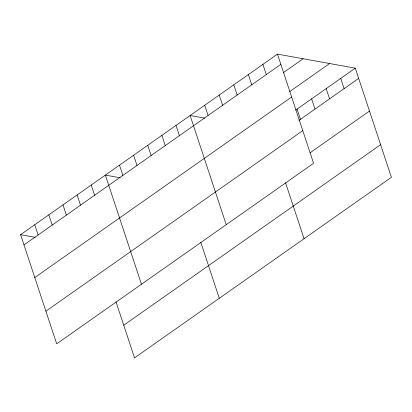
<?xml version="1.0" encoding="UTF-8"?>
<svg xmlns="http://www.w3.org/2000/svg" width="412" height="412" viewBox="0 0 412 412"><rect width="100%" height="100%" fill="white"/><g stroke="black" fill="none" stroke-linecap="round" stroke-linejoin="round"><path stroke-width="0.62" d="M277.467 54.127L313.568 163.281L56.696 343.835L20.6 234.68L277.467 54.127L355.304 68.165L391.4 177.32L134.533 357.873L115.988 301.8M23.984 244.903L280.85 64.349M283.399 72.646L303.155 58.761M289.59 91.67L329.615 63.536M34.778 277.549L291.644 96.995M295.517 110.189L355.304 68.165M298.901 120.412L358.682 78.393M45.902 311.184L302.769 130.635M310.215 152.692L369.482 111.039M123.734 325.228L380.606 144.674M204.81 118.162L190.133 115.515L226.229 224.669M120.041 177.747L105.364 175.095L141.465 284.249M20.6 234.68L35.278 237.327M340.745 78.398L344.128 88.621M326.191 88.632L329.569 98.854M311.632 98.859L315.015 109.087M297.078 109.092L300.461 119.315M262.913 64.36L266.291 74.582M285.521 182.634L304.066 238.708M248.354 74.587L251.737 84.815M233.8 84.82L237.183 95.043M219.246 95.054L222.624 105.276M204.687 105.281L208.07 115.509M176.006 125.444L179.385 135.672M200.757 242.22L219.297 298.288M161.875 135.378L165.258 145.601M147.748 145.307L151.132 155.53M133.622 155.236L137.005 165.459M119.495 165.166L122.874 175.394M91.237 185.029L94.621 195.252M77.111 194.958L80.495 205.181M62.984 204.888L66.363 215.11M48.853 214.817L52.236 225.045M34.726 224.751L38.11 234.974"/></g></svg>
